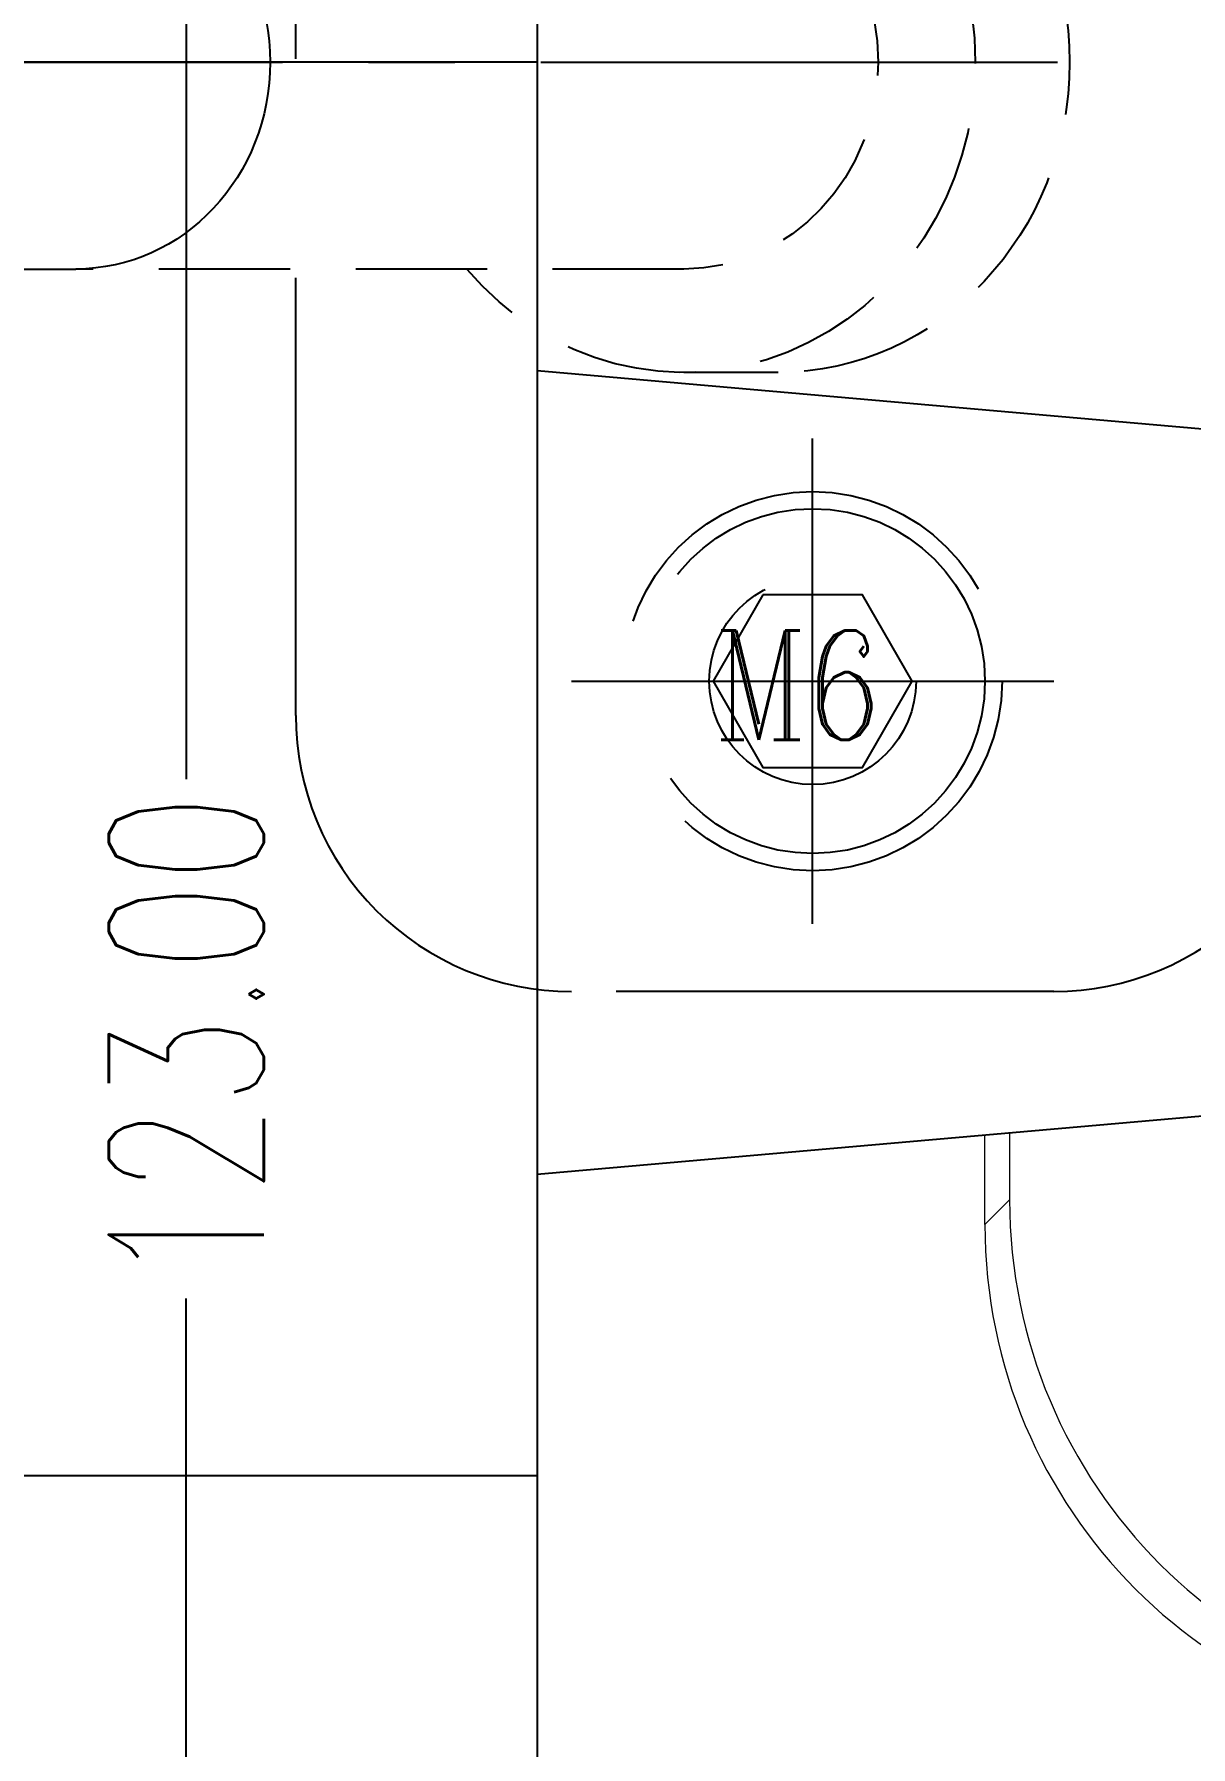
# Model space of a CAD drawing. Header units: inches. Extents: x 169168 to 170394, y -54081 to -53214.
# Drawn here: x 170056.6 to 170090.17, y -53577.36 to -53527.69 of the extents above; entities that cross this region are included whole.
import ezdxf

# ---------------------------------------------------------------- set-up
doc = ezdxf.new("R2010")
doc.units = ezdxf.units.IN
doc.header["$LTSCALE"] = 2
doc.header["$MEASUREMENT"] = 0
doc.header["$PDMODE"] = 3
doc.header["$PDSIZE"] = 0.3125
for name, pattern in [('CENTER', [50.8, 31.75, -6.35, 6.35, -6.35]), ('CENTER2', [1.125, 0.75, -0.125, 0.125, -0.125]), ('HIDDEN', [9.525, 6.35, -3.175])]:
    doc.linetypes.add(name, pattern=pattern)
doc.layers.get('0').update_dxf_attribs({"linetype": 'CONTINUOUS'})
doc.layers.get('Defpoints').update_dxf_attribs({"linetype": 'CONTINUOUS'})
for name, color, linetype in [('CAV-COR', 1, 'CONTINUOUS'), ('PIN', 4, 'CONTINUOUS'), ('SCREW', 52, 'HIDDEN'), ('SILDE', 6, 'CONTINUOUS'), ('壓塊', 157, 'CONTINUOUS')]:
    doc.layers.add(name, color=color, linetype=linetype)
doc.layers.add('dim', color=3, linetype='CONTINUOUS', lineweight=15)
doc.layers.add('枕位', color=75, linetype='CONTINUOUS', lineweight=15)
doc.styles.add('ROMANC', font='romanc', dxfattribs={"width": 0.6, "height": 1})
doc.styles.get("Standard").update_dxf_attribs({"font": 'txt.shx', "width": 0.67})
doc.dimstyles.new('2.00', dxfattribs={"dimtxt": 4.5, "dimasz": 3, "dimexe": 0.666, "dimexo": 0.626, "dimgap": 1, "dimtad": 0, "dimzin": 0, "dimdsep": 46, "dimtxsty": 'Standard', "dimcen": 0.09, "dimclrd": 3, "dimclre": 3, "dimclrt": 7, "dimazin": 0, "dimtfac": 1, "dimtofl": 0, "dimtmove": 0, "dimatfit": 0, "dimfxl": 0, "dimtolj": 1, "dimtzin": 0, "dimarcsym": 0})

# ---------------------------------------------------------------- blocks, each defined once
blk = doc.blocks.new('20140410.082121')
at = {"layer": 'SCREW', "color": 137, "linetype": 'CENTER', "ltscale": 0.25}
for p, q in [((0, -7.042), (0, 7.042)), ((-7, 0), (7, 0))]:
    blk.add_line(p, q, dxfattribs=at)
at = {"layer": 'SCREW', "color": 137, "linetype": 'Continuous'}
blk.add_lwpolyline([(-1.443, 2.5), (-2.887, 0), (-1.443, -2.5), (1.443, -2.5), (2.887, 0), (1.443, 2.5)], close=True, dxfattribs=at)
at = {"layer": 'SCREW', "color": 137}
for radius in [5.5, 5, 3]:
    blk.add_circle((0, 0), radius, dxfattribs=at)
at = {"layer": 'dim', "style": 'ROMANC', "width": 0.8}
blk.add_text('M6', height=3.1716, dxfattribs=at).set_placement((-2.868, -1.703))
blk = doc.blocks.new('20160903.150651')
at = {"layer": 'PIN', "linetype": 'HIDDEN', "ltscale": 0.3}
for p, q in [((-16.644, 15.606), (-19.38, 15.606)), ((-19.38, 12.606), (-37.026, 12.606)), ((-19.38, 0.606), (-37.026, 0.606)), ((-16.644, -2.394), (-19.38, -2.394))]:
    blk.add_line(p, q, dxfattribs=at)
at = {"layer": 'PIN'}
for p, q in [((-60.895, 12.606), (-37.026, 12.606)), ((-60.895, 0.606), (-37.026, 0.606))]:
    blk.add_line(p, q, dxfattribs=at)
at = {"layer": 'PIN', "linetype": 'CENTER2', "ltscale": 10}
blk.add_line((-68.533, 6.606), (-6.186, 6.606), dxfattribs=at)
at = {"layer": 'PIN', "linetype": 'HIDDEN', "ltscale": 0.3, "extrusion": (0, 0, -1)}
for centre, major_axis, start_param, end_param in [((-19.38, 6.606), (0, -9), 2.300524, 7.124254), ((-16.644, 6.606), (0, -9), 3.141593, 6.283185), ((-19.38, 6.606), (0, -6), 3.141593, 6.283185)]:
    blk.add_ellipse(centre, major_axis=major_axis, ratio=0.939693, start_param=start_param, end_param=end_param, dxfattribs=at)
at = {"layer": 'PIN', "extrusion": (0, 0, -1)}
for centre, major_axis, ratio in [((-60.895, 6.606), (0, -6), 0.939693), ((-62.956, 6.606), (0, -2), 0.887229)]:
    blk.add_ellipse(centre, major_axis=major_axis, ratio=ratio, dxfattribs=at)
blk.add_ellipse((-37.026, 6.606), major_axis=(0, -6), ratio=0.939693, start_param=3.141593, end_param=6.283185, dxfattribs=at)
blk = doc.blocks.new('*D38774')
at = {"layer": 'Defpoints', "color": 0}
for p in [(170061.013, -53475.499), (170071.195, -53475.499), (170090.144, -53598.499)]:
    blk.add_point(p, dxfattribs=at)
at = {"layer": 'dim', "color": 3, "linetype": 'ByBlock', "lineweight": -2}
for p, q in [((170070.569, -53475.499), (170060.347, -53475.499)), ((170061.013, -53478.499), (170061.013, -53549.292)), ((170061.013, -53595.499), (170061.013, -53564.357)), ((170089.518, -53598.499), (170060.347, -53598.499))]:
    blk.add_line(p, q, dxfattribs=at)
at = {"layer": 'dim', "color": 3, "linetype": 'ByBlock'}
for points in [[(170061.513, -53478.499), (170060.513, -53478.499), (170061.013, -53475.499)], [(170060.513, -53595.499), (170061.513, -53595.499), (170061.013, -53598.499)]]:
    blk.add_solid(points, dxfattribs=at)
at = {"layer": 'dim', "color": 7, "linetype": 'ByBlock', "insert": (170061.013, -53556.825), "char_height": 4.5, "attachment_point": 5, "rotation": 90}
blk.add_mtext('\\A1;123.00', dxfattribs=at)

msp = doc.modelspace()

# ---------------------------------------------------------------- linework, layer by layer
msp.add_line((170071.195, -53569.499), (170038.267, -53569.499))
at = {"layer": 'CAV-COR', "linetype": 'ByBlock'}
msp.add_line((170071.195, -53458.499), (170071.195, -53590.499), dxfattribs=at)
at = {"layer": 'SILDE', "linetype": 'CENTER', "ltscale": 0.3}
msp.add_line((170071.195, -53528.499), (169981.195, -53528.499), dxfattribs=at)
at = {"layer": 'SILDE', "linetype": 'ByBlock'}
for p, q in [((170071.195, -53537.444), (170102.643, -53540.196)), ((170071.195, -53560.751), (170103.099, -53557.96))]:
    msp.add_line(p, q, dxfattribs=at)
at = {"layer": '壓塊', "linetype": 'HIDDEN'}
msp.add_lwpolyline([(170086.195, -53555.453), (170072.195, -53555.453, -0.414214), (170064.195, -53547.453), (170064.195, -53523.544, -0.414214), (170072.195, -53515.544), (170086.195, -53515.544, -0.414214), (170094.195, -53523.544), (170094.195, -53547.453, -0.414214)], format="xyb", close=True, dxfattribs=at)
at = {"layer": '枕位', "linetype": 'ByBlock', "ltscale": 0.3}
for p, q in [((170084.195, -53562.215), (170084.195, -53559.614)), ((170084.913, -53559.551), (170084.913, -53561.497)), ((170084.913, -53561.497), (170084.195, -53562.215))]:
    msp.add_line(p, q, dxfattribs=at)
for centre, start_param, end_param in [((170099.97, -53561.383), -3.923193, -2.359993), ((170099.253, -53562.1), 2.359993, 3.923193)]:
    msp.add_ellipse(centre, major_axis=(10.687, 10.687), ratio=0.992433, start_param=start_param, end_param=end_param, dxfattribs=at)

# ---------------------------------------------------------------- block references
at = {"layer": 'PIN', "linetype": 'ByBlock'}
msp.add_blockref('20160903.150651', (170094.839, -53535.105), dxfattribs=at)
at = {"layer": 'SCREW', "linetype": 'ByBlock', "ltscale": 0.3}
msp.add_blockref('20140410.082121', (170079.195, -53546.453), dxfattribs=at)

# ---------------------------------------------------------------- dimensions: what is measured, and where the dimension line sits
at = {"layer": 'dim', "linetype": 'ByBlock'}
dim = msp.add_linear_dim(base=(170061.013, -53475.499), p1=(170090.144, -53598.499), p2=(170071.195, -53475.499), angle=90, dimstyle='2.00', dxfattribs=at)
dim.commit()
dim.dimension.update_dxf_attribs({"geometry": '*D38774', "text_midpoint": (170061.013, -53556.825), "dimtype": 160})

doc.saveas('drawing.dxf')
